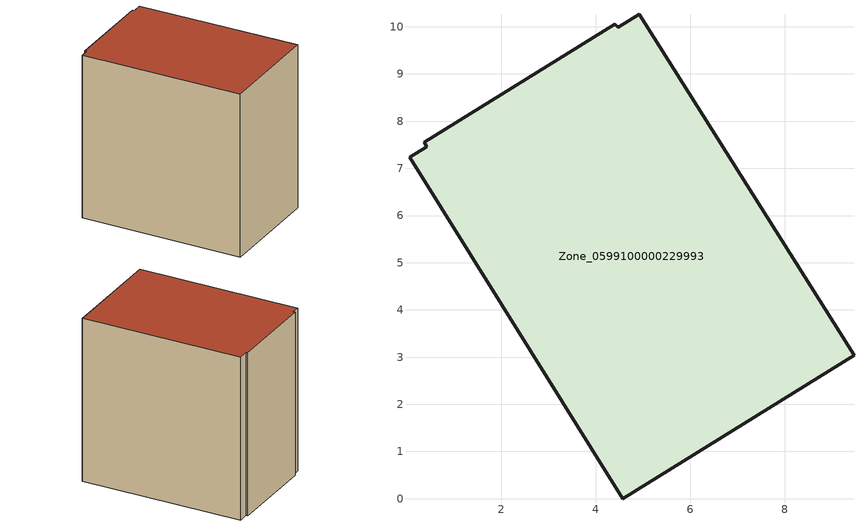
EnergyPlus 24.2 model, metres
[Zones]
Zone_0599100000229993
 floor ground (C_G): 4.47,9.98 4.92,10.26 9.47,3.04 4.57,0 0.05,7.24 0.42,7.46 0.37,7.55 4.41,10.05 z0
 wall outside (C_F): 4.41,10.05 0.37,7.55 0.42,7.46 0.05,7.24 4.57,0 9.47,3.04 4.92,10.26 4.47,9.98 4.41,10.05 z0:8.75
 roof outside (C_R): 4.92,10.26 4.47,9.98 4.41,10.05 0.37,7.55 0.42,7.46 0.05,7.24 4.57,0 9.47,3.04 z8.75
[BUILDING]
Pand.0599100000229993: North Axis=0; Terrain=City; Loads Convergence Tolerance Value=0.04; Temperature Convergence Tolerance Value=0.4; Solar Distribution=FullExterior; Maximum Number of Warmup Days=25; Minimum Number of Warmup Days=1
[Site:Location]
Rotterdam.The.Hague.AP_ZH_NLD Design_Conditions: Latitude=51.96; Longitude=4.45; Time Zone=1; Elevation=-4.5
[SITE:GROUNDTEMPERATURE:BUILDINGSURFACE]
18, 18, 18, 18, 18, 18, 18, 18, 18, 18, 18, 18
[MATERIAL] Thermal Absorptance=0.9; Solar Absorptance=0.7; Visible Absorptance=0.7
Name | Roughness | Thickness | Conductivity | Density | Specific Heat
G.TI.1975-1991 | MediumSmooth | 0.15 | 0.288461 | 540 | 1210
F.TI.1975-1991 | Rough | 0.3 | 0.230769 | 1920 | 840
R.TI.1975-1991 | MediumRough | 0.2 | 0.153846 | 1500 | 1000
[CONSTRUCTION]
C_G: G.TI.1975-1991
C_F: F.TI.1975-1991
C_R: R.TI.1975-1991
[ZONE]
Zone_0599100000229993: Type=1; Multiplier=1; Ceiling Height=Autocalculate; Volume=Autocalculate; Floor Area=autocalculate; Part of Total Floor Area=Yes
[ZONEINFILTRATION:DESIGNFLOWRATE]
Infil_Zone_0599100000229993: Zone or ZoneList or Space or SpaceList=Zone_0599100000229993; Schedule=AlwaysOn; Design Flow Rate Calculation Method=Flow/Area; Flow Rate per Floor Area=0.003; Constant Term Coefficient=1; Temperature Term Coefficient=0; Velocity Term Coefficient=0; Velocity Squared Term Coefficient=0
[HVACTEMPLATE:ZONE:IDEALLOADSAIRSYSTEM]
Zone_0599100000229993: Maximum Heating Supply Air Temperature=50; Minimum Cooling Supply Air Temperature=13; Maximum Heating Supply Air Humidity Ratio=0.0156; Minimum Cooling Supply Air Humidity Ratio=0.0077; Heating Limit=NoLimit; Cooling Limit=NoLimit; Dehumidification Control Type=ConstantSensibleHeatRatio; Cooling Sensible Heat Ratio=0.7; Dehumidification Setpoint=60; Humidification Control Type=None; Humidification Setpoint=30; Outdoor Air Method=None; Outdoor Air Flow Rate per Person=0.00944; Outdoor Air Flow Rate per Zone Floor Area=0; Outdoor Air Flow Rate per Zone=0; Demand Controlled Ventilation Type=None; Outdoor Air Economizer Type=NoEconomizer; Heat Recovery Type=None; Sensible Heat Recovery Effectiveness=0.7; Latent Heat Recovery Effectiveness=0.65
[ZONECONTROL:THERMOSTAT]
ThermostatControl_Zone_0599100000229993: Zone or ZoneList=Zone_0599100000229993; Control Type Schedule=DualSetpointControlType; Control 1=Thermostat_Zone_0599100000229993; Temperature Difference Between Cutout And Setpoint=0
[THERMOSTATSETPOINT:DUALSETPOINT]
Thermostat_Zone_0599100000229993: Heating Setpoint Temperature Schedule=HeatingSetpoint_Zone_0599100000229993; Cooling Setpoint Temperature Schedule=CoolingSetpoint_Zone_0599100000229993
[SCHEDULE:COMPACT]
HeatingSetpoint_Zone_0599100000229993: Through: 12/31, For: AllDays, Until: 24:00, 21
CoolingSetpoint_Zone_0599100000229993: Through: 12/31, For: AllDays, Until: 24:00, 24
DualSetpointControlType: Through: 12/31, For: AllDays, Until: 24:00, 4
AlwaysOn: Through: 12/31, For: AllDays, Until: 24:00, 1
